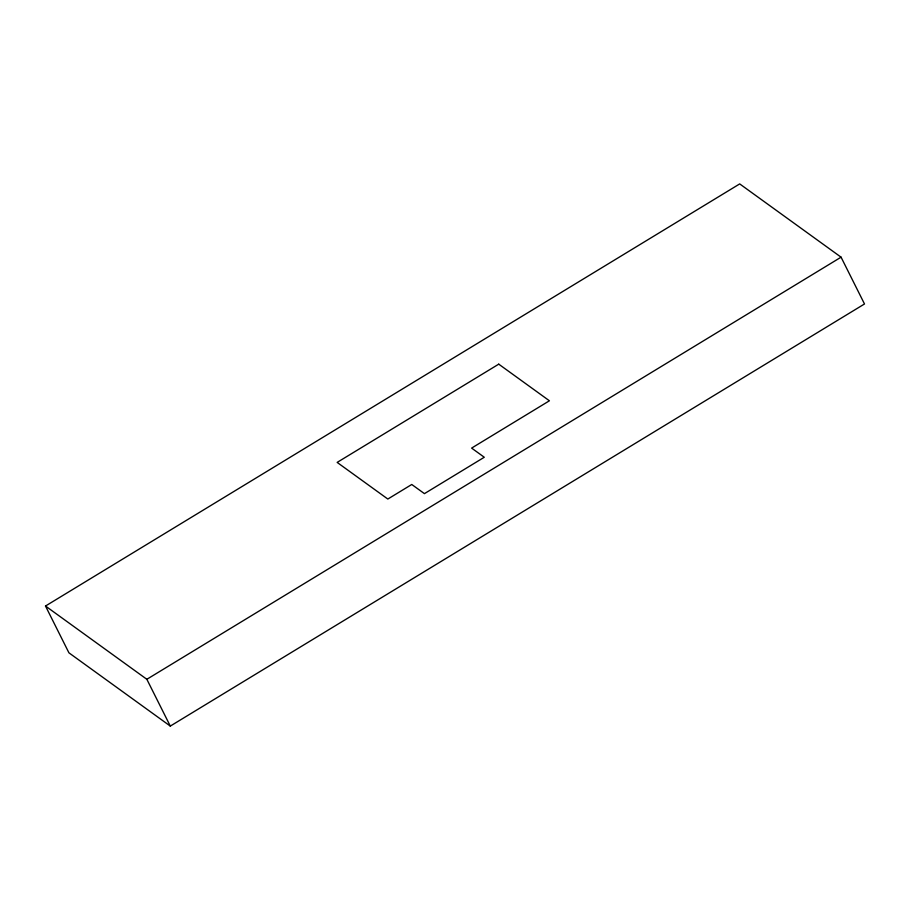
<?xml version="1.0" encoding="UTF-8"?>
<svg xmlns="http://www.w3.org/2000/svg" width="910" height="910" viewBox="0 0 910 910"><rect width="100%" height="100%" fill="white"/><g stroke="black" fill="none" stroke-linecap="round" stroke-linejoin="round"><path stroke-width="1.36" d="M45.5 606.026L739.705 183.911L841.067 257.177L864.5 303.974L170.295 726.089L68.933 652.823L45.5 606.026L146.851 679.292L170.295 726.089M146.851 679.292L841.067 257.177M498.737 364.159L337.155 462.405L387.831 499.044L411.764 484.484L424.435 493.641L484.279 457.252L471.619 448.095L549.413 400.787L498.737 364.159"/></g></svg>
